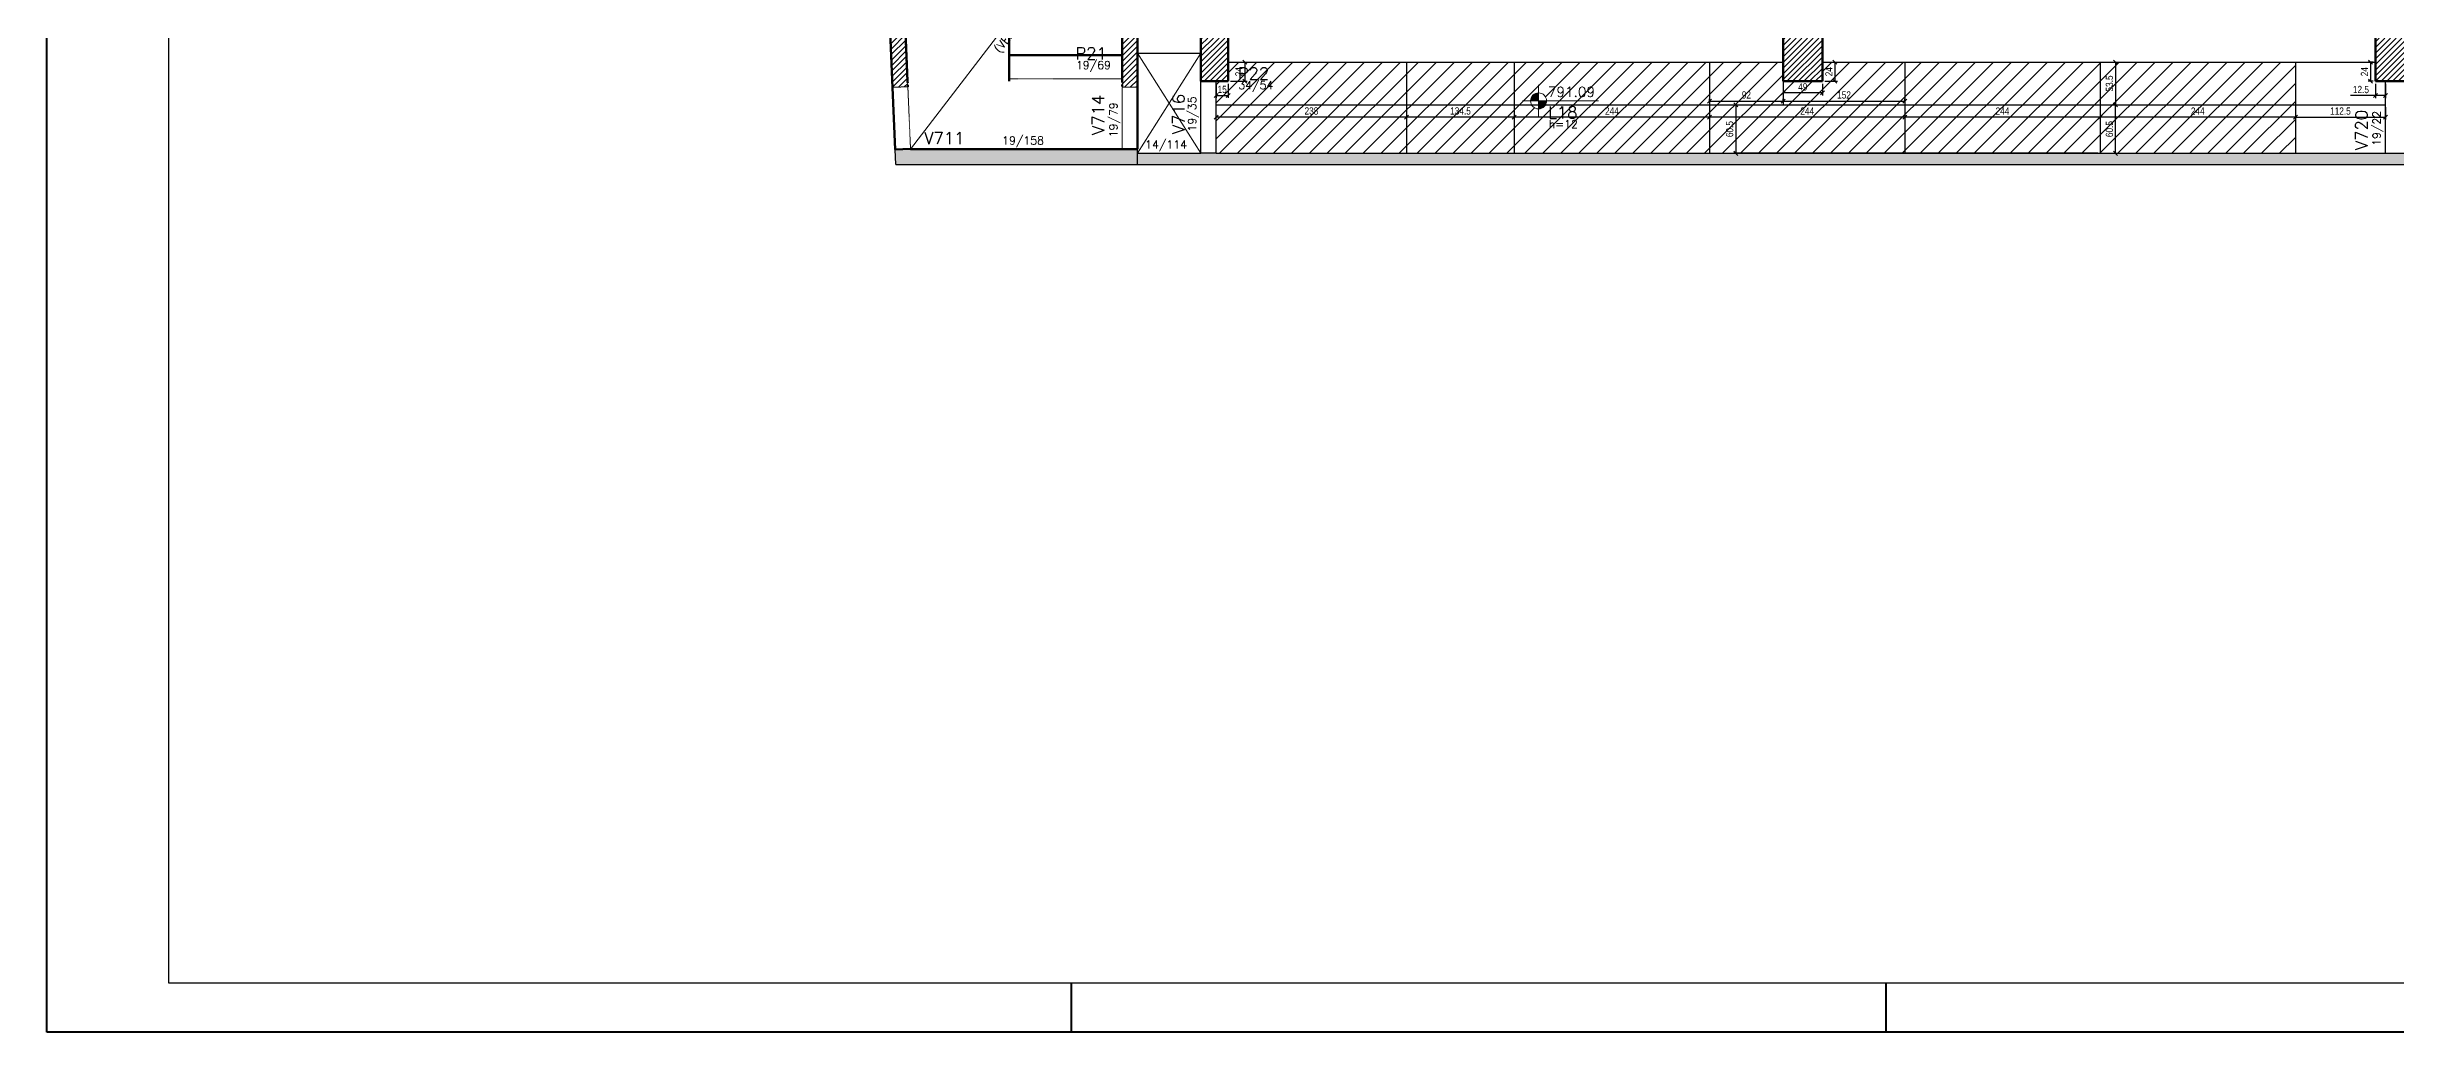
# Model space of a CAD drawing. Extents: x 8513 to 14085, y 7177 to 10799.
# Drawn here: x 8513 to 11447, y 7177 to 8408 of the extents above; entities that cross this region are included whole.
import ezdxf

# ---------------------------------------------------------------- set-up
doc = ezdxf.new("R2010")
doc.units = 0
doc.linetypes.add('FA_Tracejado', pattern=[0.25, 0.15, -0.1])
doc.linetypes.add('FA_Tracejado_Pilar', pattern=[0.2, 0.1, -0.1])
for name, color, linetype in [('COTA', 241, 'Continuous'), ('Painéis', 200, 'Continuous'), ('Vázio', 240, 'Continuous')]:
    doc.layers.add(name, color=color, linetype=linetype)
for name, color, linetype, lineweight in [('EST-LAJE', 7, 'Continuous', 30), ('EST-LAJE-CUT', 7, 'Continuous', 60), ('EST-LAJE-TEXT', 7, 'Continuous', 9), ('EST-PILAR', 7, 'Continuous', 9), ('EST-PILAR-CUT', 7, 'Continuous', 60), ('EST-PILAR-TEXT', 7, 'Continuous', 9), ('EST-TEXT', 7, 'Continuous', 9), ('EST-VIGA', 7, 'Continuous', 30), ('EST-VIGA-CUT', 7, 'Continuous', 60), ('EST-VIGA-TEXT', 7, 'Continuous', 9), ('FOLHA', 255, 'Continuous', 40), ('REAPROVEITAMENTO', 7, 'Continuous', 9)]:
    doc.layers.add(name, color=color, linetype=linetype, lineweight=lineweight)
doc.layers.add('EST-LINHA', color=7, linetype='Continuous', lineweight=9, true_color=0x008000)
doc.styles.add('COTA TECNICA-50', font='techl___.ttf', dxfattribs={"height": 9})
doc.styles.add('RomanS_IV50', font='romans_IV50.ttf', dxfattribs={"height": 11.25})
doc.styles.add('RomanS_IV50_B', font='', dxfattribs={"height": 18.75})
doc.styles.add('RomanS_IV50_B_1', font='', dxfattribs={"height": 22.5})
doc.styles.add('RomanS_IV50_B_2', font='', dxfattribs={"height": 15})
doc.styles.get('RomanS_IV50_B').set_extended_font_data('RomanS_IV50', bold=True)
doc.styles.get('RomanS_IV50_B_1').set_extended_font_data('RomanS_IV50', bold=True)
doc.styles.get('RomanS_IV50_B_2').set_extended_font_data('RomanS_IV50', bold=True)
doc.dimstyles.new('PAINEL', dxfattribs={"dimtxt": 9, "dimasz": 5, "dimexe": 3, "dimexo": 3, "dimgap": 3, "dimtad": 1, "dimdec": 1, "dimzin": 12, "dimdsep": 46, "dimtxsty": 'COTA TECNICA-50', "dimblk": 'OBLIQUE', "dimcen": 0, "dimclrd": 4, "dimclre": 4, "dimclrt": 1, "dimadec": 1, "dimazin": 3, "dimtfac": 1, "dimtdec": 1, "dimtmove": 0, "dimatfit": 3, "dimldrblk": 'OBLIQUE', "dimfxl": 1, "dimtolj": 1, "dimtzin": 12, "dimarcsym": 0})
pattern_1 = [(45, (9955.3147, 9146.5247), (-3.535534, 3.535534), [])]

# ---------------------------------------------------------------- blocks, each defined once
blk = doc.blocks.new('Floors 4 - Floors 1-2877066-6º PAVIMENTO')
at = {"layer": 'EST-LAJE-CUT', "lineweight": 60}
for p, q in [((-239.5, -781), (-239.5, -748.2)), ((-239.5, -748.2), (-98.5, -748.2)), ((-98.5, -748.2), (-98.5, -781))]:
    blk.add_line(p, q, dxfattribs=at)
at = {"layer": 'EST-LINHA'}
blk.add_line((-239.5, -748), (-98.5, -748), dxfattribs=at)
blk = doc.blocks.new('Floors 22 - Floors 2-3291391-6º PAVIMENTO')
at = {"layer": 'EST-LAJE', "lineweight": 30}
for p, q in [((-239.5, -721.4), (-239.5, -491.2)), ((-369.2, -718.8), (-374.5, -595.4))]:
    blk.add_line(p, q, dxfattribs=at)
at = {"layer": 'EST-LAJE-CUT', "lineweight": 60}
for p, q in [((-366.6, -781), (-369.1, -721.4)), ((-369.1, -721.4), (-239.5, -721.4)), ((-239.5, -721.4), (-239.5, -781))]:
    blk.add_line(p, q, dxfattribs=at)
at = {"layer": 'EST-LINHA'}
blk.add_line((-379, -491.2), (-239.5, -491.2), dxfattribs=at)
blk = doc.blocks.new('Floors 5 - Floors 1-2877140-6º PAVIMENTO')
at = {"layer": 'EST-LAJE', "lineweight": 30}
blk.add_line((-239.5, -522.8), (-98.5, -522.8), dxfattribs=at)
at = {"layer": 'EST-LAJE', "linetype": 'FA_Tracejado', "lineweight": 20}
blk.add_line((-98.5, -777.9), (-239.5, -777.9), dxfattribs=at)
at = {"layer": 'EST-LINHA'}
for p, q in [((-98.5, -516.5), (-98.5, -519.3)), ((-98.5, -519.3), (-98.5, -522.8))]:
    blk.add_line(p, q, dxfattribs=at)
blk = doc.blocks.new('FA_Floor_TAG_SURVEY_R01 - NIV_TIT_H_TXT1__TXT2-2303193-6º PAVIMENTO')
at = {"layer": 'EST-LAJE-TEXT'}
h = blk.add_hatch(color=256, dxfattribs=at)
edge = h.paths.add_edge_path(flags=0)
edge.add_line((-0.28, 0.405), (-0.48, 0.405))
edge.add_arc((-0.28, 0.405), 0.2, 90, 180, ccw=False)
edge.add_line((-0.28, 0.605), (-0.28, 0.405))
h = blk.add_hatch(color=256, dxfattribs=at)
edge = h.paths.add_edge_path(flags=0)
edge.add_line((-0.28, 0.405), (-0.08, 0.405))
edge.add_arc((-0.28, 0.405), 0.2, -90, 0, ccw=False)
edge.add_line((-0.28, 0.205), (-0.28, 0.405))
for p, q in [((-0.28, 0.005), (-0.28, 0.805)), ((-0.28, 0.405), (-0.68, 0.405)), ((-0.28, 0.405), (1.22, 0.405))]:
    blk.add_line(p, q, dxfattribs=at)
blk.add_circle((-0.28, 0.405), 0.2, dxfattribs=at)
blk = doc.blocks.new('_Oblique')
at = {"color": 0, "linetype": 'ByBlock', "lineweight": -2}
blk.add_line((-0.5, -0.5), (0.5, 0.5), dxfattribs=at)
blk = doc.blocks.new('*D641')
at = {"layer": 'COTA', "color": 4, "lineweight": -2, "transparency": 16777216}
for p, q in [((9992.3, 8389.5), (10013.2, 8389.5)), ((9992.3, 8365.5), (10013.2, 8365.5)), ((10010.2, 8389.5), (10010.2, 8365.5))]:
    blk.add_line(p, q, dxfattribs=at)
at = {"layer": 'Defpoints', "color": 0, "transparency": 16777216}
for p in [(9989.3, 8389.5), (9989.3, 8365.5), (10010.2, 8365.5)]:
    blk.add_point(p, dxfattribs=at)
at = {"layer": 'COTA', "color": 4, "lineweight": -2, "transparency": 16777216, "xscale": 5, "yscale": 5, "zscale": 5}
for p, rotation in [((10010.2, 8389.5), 90), ((10010.2, 8365.5), 270)]:
    blk.add_blockref('_Oblique', p, dxfattribs=dict(at, rotation=rotation))
at = {"layer": 'COTA', "color": 1, "transparency": 16777216, "insert": (10002.6, 8377.5), "char_height": 9, "attachment_point": 5, "rotation": 90, "style": 'COTA TECNICA-50'}
blk.add_mtext('\\A1;24', dxfattribs=at)
blk = doc.blocks.new('*D642')
at = {"layer": 'COTA', "color": 4, "lineweight": -2, "transparency": 16777216}
for p, q in [((10682.8, 8362.5), (10682.8, 8347.9)), ((10731.8, 8362.5), (10731.8, 8347.9)), ((10731.8, 8350.9), (10682.8, 8350.9))]:
    blk.add_line(p, q, dxfattribs=at)
at = {"layer": 'Defpoints', "color": 0, "transparency": 16777216}
for p in [(10682.8, 8365.5), (10731.8, 8365.5), (10682.8, 8350.9)]:
    blk.add_point(p, dxfattribs=at)
at = {"layer": 'COTA', "color": 4, "lineweight": -2, "transparency": 16777216, "xscale": 5, "yscale": 5, "zscale": 5, "rotation": 180}
blk.add_blockref('_Oblique', (10682.8, 8350.9), dxfattribs=at)
at = {"layer": 'COTA', "color": 4, "lineweight": -2, "transparency": 16777216, "xscale": 5, "yscale": 5, "zscale": 5}
blk.add_blockref('_Oblique', (10731.8, 8350.9), dxfattribs=at)
at = {"layer": 'COTA', "color": 1, "transparency": 16777216, "insert": (10707.3, 8358.5), "char_height": 9, "attachment_point": 5, "style": 'COTA TECNICA-50'}
blk.add_mtext('\\A1;49', dxfattribs=at)
blk = doc.blocks.new('*D643')
at = {"layer": 'COTA', "color": 4, "lineweight": -2, "transparency": 16777216}
for p, q in [((10734.8, 8389.5), (10750.5, 8389.5)), ((10734.8, 8365.5), (10750.5, 8365.5)), ((10747.5, 8389.5), (10747.5, 8365.5))]:
    blk.add_line(p, q, dxfattribs=at)
at = {"layer": 'Defpoints', "color": 0, "transparency": 16777216}
for p in [(10731.8, 8389.5), (10731.8, 8365.5), (10747.5, 8365.5)]:
    blk.add_point(p, dxfattribs=at)
at = {"layer": 'COTA', "color": 4, "lineweight": -2, "transparency": 16777216, "xscale": 5, "yscale": 5, "zscale": 5}
for p, rotation in [((10747.5, 8389.5), 90), ((10747.5, 8365.5), 270)]:
    blk.add_blockref('_Oblique', p, dxfattribs=dict(at, rotation=rotation))
at = {"layer": 'COTA', "color": 1, "transparency": 16777216, "insert": (10739.9, 8377.5), "char_height": 9, "attachment_point": 5, "rotation": 90, "style": 'COTA TECNICA-50'}
blk.add_mtext('\\A1;24', dxfattribs=at)
blk = doc.blocks.new('*D649')
at = {"layer": 'COTA', "color": 4, "lineweight": -2, "transparency": 16777216}
for p, q in [((11078.8, 8333), (11078.8, 8317.7)), ((11322.8, 8320.7), (11078.8, 8320.7)), ((11322.8, 8328.4), (11322.8, 8317.7))]:
    blk.add_line(p, q, dxfattribs=at)
at = {"layer": 'Defpoints', "color": 0, "transparency": 16777216}
for p in [(11078.8, 8336), (11078.8, 8320.7), (11322.8, 8331.4)]:
    blk.add_point(p, dxfattribs=at)
at = {"layer": 'COTA', "color": 4, "lineweight": -2, "transparency": 16777216, "xscale": 5, "yscale": 5, "zscale": 5, "rotation": 180}
blk.add_blockref('_Oblique', (11078.8, 8320.7), dxfattribs=at)
at = {"layer": 'COTA', "color": 4, "lineweight": -2, "transparency": 16777216, "xscale": 5, "yscale": 5, "zscale": 5}
blk.add_blockref('_Oblique', (11322.8, 8320.7), dxfattribs=at)
at = {"layer": 'COTA', "color": 1, "transparency": 16777216, "insert": (11200.8, 8328.3), "char_height": 9, "attachment_point": 5, "style": 'COTA TECNICA-50'}
blk.add_mtext('\\A1;244', dxfattribs=at)
blk = doc.blocks.new('*D650')
at = {"layer": 'COTA', "color": 4, "lineweight": -2, "transparency": 16777216}
for p, q in [((10834.8, 8333), (10834.8, 8317.7)), ((11078.8, 8333), (11078.8, 8317.7)), ((11078.8, 8320.7), (10834.8, 8320.7))]:
    blk.add_line(p, q, dxfattribs=at)
at = {"layer": 'Defpoints', "color": 0, "transparency": 16777216}
for p in [(10834.8, 8336), (11078.8, 8336), (10834.8, 8320.7)]:
    blk.add_point(p, dxfattribs=at)
at = {"layer": 'COTA', "color": 4, "lineweight": -2, "transparency": 16777216, "xscale": 5, "yscale": 5, "zscale": 5, "rotation": 180}
blk.add_blockref('_Oblique', (10834.8, 8320.7), dxfattribs=at)
at = {"layer": 'COTA', "color": 4, "lineweight": -2, "transparency": 16777216, "xscale": 5, "yscale": 5, "zscale": 5}
blk.add_blockref('_Oblique', (11078.8, 8320.7), dxfattribs=at)
at = {"layer": 'COTA', "color": 1, "transparency": 16777216, "insert": (10956.8, 8328.3), "char_height": 9, "attachment_point": 5, "style": 'COTA TECNICA-50'}
blk.add_mtext('\\A1;244', dxfattribs=at)
blk = doc.blocks.new('*D651')
at = {"layer": 'COTA', "color": 4, "lineweight": -2, "transparency": 16777216}
for p, q in [((10590.8, 8339), (10590.8, 8343.8)), ((10590.8, 8340.8), (10682.8, 8340.8)), ((10682.8, 8339), (10682.8, 8343.8))]:
    blk.add_line(p, q, dxfattribs=at)
at = {"layer": 'Defpoints', "color": 0, "transparency": 16777216}
for p in [(10590.8, 8336), (10682.8, 8340.8), (10682.8, 8336)]:
    blk.add_point(p, dxfattribs=at)
at = {"layer": 'COTA', "color": 4, "lineweight": -2, "transparency": 16777216, "xscale": 5, "yscale": 5, "zscale": 5, "rotation": 180}
blk.add_blockref('_Oblique', (10590.8, 8340.8), dxfattribs=at)
at = {"layer": 'COTA', "color": 4, "lineweight": -2, "transparency": 16777216, "xscale": 5, "yscale": 5, "zscale": 5}
blk.add_blockref('_Oblique', (10682.8, 8340.8), dxfattribs=at)
at = {"layer": 'COTA', "color": 1, "transparency": 16777216, "insert": (10636.8, 8348.4), "char_height": 9, "attachment_point": 5, "style": 'COTA TECNICA-50'}
blk.add_mtext('\\A1;92', dxfattribs=at)
blk = doc.blocks.new('*D652')
at = {"layer": 'COTA', "color": 4, "lineweight": -2, "transparency": 16777216}
for p, q in [((10682.8, 8339), (10682.8, 8343.8)), ((10682.8, 8340.8), (10834.8, 8340.8)), ((10834.8, 8339), (10834.8, 8343.8))]:
    blk.add_line(p, q, dxfattribs=at)
at = {"layer": 'Defpoints', "color": 0, "transparency": 16777216}
for p in [(10682.8, 8336), (10834.8, 8340.8), (10834.8, 8336)]:
    blk.add_point(p, dxfattribs=at)
at = {"layer": 'COTA', "color": 4, "lineweight": -2, "transparency": 16777216, "xscale": 5, "yscale": 5, "zscale": 5, "rotation": 180}
blk.add_blockref('_Oblique', (10682.8, 8340.8), dxfattribs=at)
at = {"layer": 'COTA', "color": 4, "lineweight": -2, "transparency": 16777216, "xscale": 5, "yscale": 5, "zscale": 5}
blk.add_blockref('_Oblique', (10834.8, 8340.8), dxfattribs=at)
at = {"layer": 'COTA', "color": 1, "transparency": 16777216, "insert": (10758.8, 8348.4), "char_height": 9, "attachment_point": 5, "style": 'COTA TECNICA-50'}
blk.add_mtext('\\A1;152', dxfattribs=at)
blk = doc.blocks.new('*D653')
at = {"layer": 'COTA', "color": 4, "lineweight": -2, "transparency": 16777216}
for p, q in [((10590.8, 8339), (10590.8, 8343.8)), ((10590.8, 8340.8), (10682.8, 8340.8)), ((10682.8, 8339), (10682.8, 8343.8))]:
    blk.add_line(p, q, dxfattribs=at)
at = {"layer": 'Defpoints', "color": 0, "transparency": 16777216}
for p in [(10590.8, 8336), (10682.8, 8340.8), (10682.8, 8336)]:
    blk.add_point(p, dxfattribs=at)
at = {"layer": 'COTA', "color": 4, "lineweight": -2, "transparency": 16777216, "xscale": 5, "yscale": 5, "zscale": 5, "rotation": 180}
blk.add_blockref('_Oblique', (10590.8, 8340.8), dxfattribs=at)
at = {"layer": 'COTA', "color": 4, "lineweight": -2, "transparency": 16777216, "xscale": 5, "yscale": 5, "zscale": 5}
blk.add_blockref('_Oblique', (10682.8, 8340.8), dxfattribs=at)
at = {"layer": 'COTA', "color": 1, "transparency": 16777216, "insert": (10636.8, 8348.4), "char_height": 9, "attachment_point": 5, "style": 'COTA TECNICA-50'}
blk.add_mtext('\\A1;92', dxfattribs=at)
blk = doc.blocks.new('*D654')
at = {"layer": 'COTA', "color": 4, "lineweight": -2, "transparency": 16777216}
for p, q in [((10682.8, 8339), (10682.8, 8343.8)), ((10682.8, 8340.8), (10834.8, 8340.8)), ((10834.8, 8339), (10834.8, 8343.8))]:
    blk.add_line(p, q, dxfattribs=at)
at = {"layer": 'Defpoints', "color": 0, "transparency": 16777216}
for p in [(10682.8, 8336), (10834.8, 8340.8), (10834.8, 8336)]:
    blk.add_point(p, dxfattribs=at)
at = {"layer": 'COTA', "color": 4, "lineweight": -2, "transparency": 16777216, "xscale": 5, "yscale": 5, "zscale": 5, "rotation": 180}
blk.add_blockref('_Oblique', (10682.8, 8340.8), dxfattribs=at)
at = {"layer": 'COTA', "color": 4, "lineweight": -2, "transparency": 16777216, "xscale": 5, "yscale": 5, "zscale": 5}
blk.add_blockref('_Oblique', (10834.8, 8340.8), dxfattribs=at)
at = {"layer": 'COTA', "color": 1, "transparency": 16777216, "insert": (10758.8, 8348.4), "char_height": 9, "attachment_point": 5, "style": 'COTA TECNICA-50'}
blk.add_mtext('\\A1;152', dxfattribs=at)
blk = doc.blocks.new('*D655')
at = {"layer": 'COTA', "color": 4, "lineweight": -2, "transparency": 16777216}
for p, q in [((11081.8, 8389.5), (11101.1, 8389.5)), ((11098.1, 8389.5), (11098.1, 8336)), ((11081.8, 8336), (11101.1, 8336))]:
    blk.add_line(p, q, dxfattribs=at)
at = {"layer": 'Defpoints', "color": 0, "transparency": 16777216}
for p in [(11078.8, 8389.5), (11078.8, 8336), (11098.1, 8336)]:
    blk.add_point(p, dxfattribs=at)
at = {"layer": 'COTA', "color": 4, "lineweight": -2, "transparency": 16777216, "xscale": 5, "yscale": 5, "zscale": 5}
for p, rotation in [((11098.1, 8389.5), 90), ((11098.1, 8336), 270)]:
    blk.add_blockref('_Oblique', p, dxfattribs=dict(at, rotation=rotation))
at = {"layer": 'COTA', "color": 1, "transparency": 16777216, "insert": (11090.4, 8362.8), "char_height": 9, "attachment_point": 5, "rotation": 90, "style": 'COTA TECNICA-50'}
blk.add_mtext('\\A1;53.5', dxfattribs=at)
blk = doc.blocks.new('*D656')
at = {"layer": 'COTA', "color": 4, "lineweight": -2, "transparency": 16777216}
for p, q in [((10607.2, 8336), (10626.5, 8336)), ((10623.5, 8336), (10623.5, 8275.5)), ((11075.8, 8275.5), (10620.5, 8275.5))]:
    blk.add_line(p, q, dxfattribs=at)
at = {"layer": 'Defpoints', "color": 0, "transparency": 16777216}
for p in [(10604.2, 8336), (10623.5, 8275.5), (11078.8, 8275.5)]:
    blk.add_point(p, dxfattribs=at)
at = {"layer": 'COTA', "color": 4, "lineweight": -2, "transparency": 16777216, "xscale": 5, "yscale": 5, "zscale": 5}
for p, rotation in [((10623.5, 8336), 90), ((10623.5, 8275.5), 270)]:
    blk.add_blockref('_Oblique', p, dxfattribs=dict(at, rotation=rotation))
at = {"layer": 'COTA', "color": 1, "transparency": 16777216, "insert": (10615.9, 8305.8), "char_height": 9, "attachment_point": 5, "rotation": 90, "style": 'COTA TECNICA-50'}
blk.add_mtext('\\A1;60.5', dxfattribs=at)
blk = doc.blocks.new('*D646')
at = {"layer": 'COTA', "color": 4, "lineweight": -2, "transparency": 16777216}
for p, q in [((10590.8, 8333), (10590.8, 8317.7)), ((10834.8, 8333), (10834.8, 8317.7)), ((10834.8, 8320.7), (10590.8, 8320.7))]:
    blk.add_line(p, q, dxfattribs=at)
at = {"layer": 'Defpoints', "color": 0, "transparency": 16777216}
for p in [(10590.8, 8336), (10834.8, 8336), (10590.8, 8320.7)]:
    blk.add_point(p, dxfattribs=at)
at = {"layer": 'COTA', "color": 4, "lineweight": -2, "transparency": 16777216, "xscale": 5, "yscale": 5, "zscale": 5, "rotation": 180}
blk.add_blockref('_Oblique', (10590.8, 8320.7), dxfattribs=at)
at = {"layer": 'COTA', "color": 4, "lineweight": -2, "transparency": 16777216, "xscale": 5, "yscale": 5, "zscale": 5}
blk.add_blockref('_Oblique', (10834.8, 8320.7), dxfattribs=at)
at = {"layer": 'COTA', "color": 1, "transparency": 16777216, "insert": (10712.8, 8328.3), "char_height": 9, "attachment_point": 5, "style": 'COTA TECNICA-50'}
blk.add_mtext('\\A1;244', dxfattribs=at)
blk = doc.blocks.new('*D658')
at = {"layer": 'COTA', "color": 4, "lineweight": -2, "transparency": 16777216}
for p, q in [((10346.8, 8333), (10346.8, 8317.7)), ((10590.8, 8333), (10590.8, 8317.7)), ((10590.8, 8320.7), (10346.8, 8320.7))]:
    blk.add_line(p, q, dxfattribs=at)
at = {"layer": 'Defpoints', "color": 0, "transparency": 16777216}
for p in [(10346.8, 8336), (10590.8, 8336), (10346.8, 8320.7)]:
    blk.add_point(p, dxfattribs=at)
at = {"layer": 'COTA', "color": 4, "lineweight": -2, "transparency": 16777216, "xscale": 5, "yscale": 5, "zscale": 5, "rotation": 180}
blk.add_blockref('_Oblique', (10346.8, 8320.7), dxfattribs=at)
at = {"layer": 'COTA', "color": 4, "lineweight": -2, "transparency": 16777216, "xscale": 5, "yscale": 5, "zscale": 5}
blk.add_blockref('_Oblique', (10590.8, 8320.7), dxfattribs=at)
at = {"layer": 'COTA', "color": 1, "transparency": 16777216, "insert": (10468.8, 8328.3), "char_height": 9, "attachment_point": 5, "style": 'COTA TECNICA-50'}
blk.add_mtext('\\A1;244', dxfattribs=at)
blk = doc.blocks.new('*D659')
at = {"layer": 'COTA', "color": 4, "lineweight": -2, "transparency": 16777216}
for p, q in [((10346.8, 8333), (10346.8, 8317.7)), ((10212.3, 8329.5), (10212.3, 8317.7)), ((10346.8, 8320.7), (10212.3, 8320.7))]:
    blk.add_line(p, q, dxfattribs=at)
at = {"layer": 'Defpoints', "color": 0, "transparency": 16777216}
for p in [(10346.8, 8336), (10212.3, 8332.5), (10212.3, 8320.7)]:
    blk.add_point(p, dxfattribs=at)
at = {"layer": 'COTA', "color": 4, "lineweight": -2, "transparency": 16777216, "xscale": 5, "yscale": 5, "zscale": 5, "rotation": 180}
blk.add_blockref('_Oblique', (10212.3, 8320.7), dxfattribs=at)
at = {"layer": 'COTA', "color": 4, "lineweight": -2, "transparency": 16777216, "xscale": 5, "yscale": 5, "zscale": 5}
blk.add_blockref('_Oblique', (10346.8, 8320.7), dxfattribs=at)
at = {"layer": 'COTA', "color": 1, "transparency": 16777216, "insert": (10279.6, 8328.4), "char_height": 9, "attachment_point": 5, "style": 'COTA TECNICA-50'}
blk.add_mtext('\\A1;134.5', dxfattribs=at)
blk = doc.blocks.new('*D660')
at = {"layer": 'COTA', "color": 4, "lineweight": -2, "transparency": 16777216}
for p, q in [((10212.3, 8320.7), (9974.3, 8320.7)), ((10212.3, 8329.5), (10212.3, 8317.7))]:
    blk.add_line(p, q, dxfattribs=at)
at = {"layer": 'Defpoints', "color": 0, "transparency": 16777216}
for p in [(9974.3, 8320.7), (9974.3, 8320.7), (10212.3, 8332.5)]:
    blk.add_point(p, dxfattribs=at)
at = {"layer": 'COTA', "color": 4, "lineweight": -2, "transparency": 16777216, "xscale": 5, "yscale": 5, "zscale": 5, "rotation": 180}
blk.add_blockref('_Oblique', (9974.3, 8320.7), dxfattribs=at)
at = {"layer": 'COTA', "color": 4, "lineweight": -2, "transparency": 16777216, "xscale": 5, "yscale": 5, "zscale": 5}
blk.add_blockref('_Oblique', (10212.3, 8320.7), dxfattribs=at)
at = {"layer": 'COTA', "color": 1, "transparency": 16777216, "insert": (10093.3, 8328.4), "char_height": 9, "attachment_point": 5, "style": 'COTA TECNICA-50'}
blk.add_mtext('\\A1;238', dxfattribs=at)
blk = doc.blocks.new('*D647')
at = {"layer": 'COTA', "color": 4, "lineweight": -2, "transparency": 16777216}
for p, q in [((9974.3, 8362.5), (9974.3, 8344.8)), ((9989.3, 8362.5), (9989.3, 8344.8)), ((9974.3, 8347.8), (9989.3, 8347.8))]:
    blk.add_line(p, q, dxfattribs=at)
at = {"layer": 'Defpoints', "color": 0, "transparency": 16777216}
for p in [(9974.3, 8365.5), (9989.3, 8365.5), (9989.3, 8347.8)]:
    blk.add_point(p, dxfattribs=at)
at = {"layer": 'COTA', "color": 4, "lineweight": -2, "transparency": 16777216, "xscale": 5, "yscale": 5, "zscale": 5, "rotation": 180}
blk.add_blockref('_Oblique', (9974.3, 8347.8), dxfattribs=at)
at = {"layer": 'COTA', "color": 4, "lineweight": -2, "transparency": 16777216, "xscale": 5, "yscale": 5, "zscale": 5}
blk.add_blockref('_Oblique', (9989.3, 8347.8), dxfattribs=at)
at = {"layer": 'COTA', "color": 1, "transparency": 16777216, "insert": (9981.8, 8355.4), "char_height": 9, "attachment_point": 5, "style": 'COTA TECNICA-50'}
blk.add_mtext('\\A1;15', dxfattribs=at)
blk = doc.blocks.new('*D661')
at = {"layer": 'COTA', "color": 4, "lineweight": -2, "transparency": 16777216}
for p, q in [((11081.8, 8336), (11101.1, 8336)), ((11098.1, 8275.5), (11098.1, 8336)), ((11081.8, 8275.5), (11101.1, 8275.5))]:
    blk.add_line(p, q, dxfattribs=at)
at = {"layer": 'Defpoints', "color": 0, "transparency": 16777216}
for p in [(11078.8, 8336), (11098.1, 8336), (11078.8, 8275.5)]:
    blk.add_point(p, dxfattribs=at)
at = {"layer": 'COTA', "color": 4, "lineweight": -2, "transparency": 16777216, "xscale": 5, "yscale": 5, "zscale": 5}
for p, rotation in [((11098.1, 8336), 90), ((11098.1, 8275.5), 270)]:
    blk.add_blockref('_Oblique', p, dxfattribs=dict(at, rotation=rotation))
at = {"layer": 'COTA', "color": 1, "transparency": 16777216, "insert": (11090.5, 8305.8), "char_height": 9, "attachment_point": 5, "rotation": 90, "style": 'COTA TECNICA-50'}
blk.add_mtext('\\A1;60.5', dxfattribs=at)
blk = doc.blocks.new('*D663')
at = {"layer": 'COTA', "color": 4, "lineweight": -2, "transparency": 16777216}
for p, q in [((11322.8, 8333), (11322.8, 8317.7)), ((11435.3, 8333), (11435.3, 8317.7)), ((11322.8, 8320.7), (11435.3, 8320.7))]:
    blk.add_line(p, q, dxfattribs=at)
at = {"layer": 'Defpoints', "color": 0, "transparency": 16777216}
for p in [(11322.8, 8336), (11435.3, 8336), (11435.3, 8320.7)]:
    blk.add_point(p, dxfattribs=at)
at = {"layer": 'COTA', "color": 4, "lineweight": -2, "transparency": 16777216, "xscale": 5, "yscale": 5, "zscale": 5, "rotation": 180}
blk.add_blockref('_Oblique', (11322.8, 8320.7), dxfattribs=at)
at = {"layer": 'COTA', "color": 4, "lineweight": -2, "transparency": 16777216, "xscale": 5, "yscale": 5, "zscale": 5}
blk.add_blockref('_Oblique', (11435.3, 8320.7), dxfattribs=at)
at = {"layer": 'COTA', "color": 1, "transparency": 16777216, "insert": (11379.1, 8328.3), "char_height": 9, "attachment_point": 5, "style": 'COTA TECNICA-50'}
blk.add_mtext('\\A1;112.5', dxfattribs=at)
blk = doc.blocks.new('*D664')
at = {"layer": 'COTA', "color": 4, "lineweight": -2, "transparency": 16777216}
for p, q in [((11419.8, 8389.5), (11413.7, 8389.5)), ((11419.8, 8365.5), (11413.7, 8365.5)), ((11416.7, 8389.5), (11416.7, 8365.5))]:
    blk.add_line(p, q, dxfattribs=at)
at = {"layer": 'Defpoints', "color": 0, "transparency": 16777216}
for p in [(11416.7, 8365.5), (11422.8, 8389.5), (11422.8, 8365.5)]:
    blk.add_point(p, dxfattribs=at)
at = {"layer": 'COTA', "color": 4, "lineweight": -2, "transparency": 16777216, "xscale": 5, "yscale": 5, "zscale": 5}
for p, rotation in [((11416.7, 8389.5), 90), ((11416.7, 8365.5), 270)]:
    blk.add_blockref('_Oblique', p, dxfattribs=dict(at, rotation=rotation))
at = {"layer": 'COTA', "color": 1, "transparency": 16777216, "insert": (11409.1, 8377.5), "char_height": 9, "attachment_point": 5, "rotation": 90, "style": 'COTA TECNICA-50'}
blk.add_mtext('\\A1;24', dxfattribs=at)
blk = doc.blocks.new('*D665')
at = {"layer": 'COTA', "color": 4, "lineweight": -2, "transparency": 16777216}
for p, q in [((11422.8, 8362.5), (11422.8, 8344.6)), ((11435.3, 8362.5), (11435.3, 8344.6)), ((11422.8, 8347.6), (11391.6, 8347.6)), ((11435.3, 8347.6), (11422.8, 8347.6))]:
    blk.add_line(p, q, dxfattribs=at)
at = {"layer": 'Defpoints', "color": 0, "transparency": 16777216}
for p in [(11422.8, 8365.5), (11435.3, 8365.5), (11422.8, 8347.6)]:
    blk.add_point(p, dxfattribs=at)
at = {"layer": 'COTA', "color": 4, "lineweight": -2, "transparency": 16777216, "xscale": 5, "yscale": 5, "zscale": 5, "rotation": 180}
blk.add_blockref('_Oblique', (11422.8, 8347.6), dxfattribs=at)
at = {"layer": 'COTA', "color": 4, "lineweight": -2, "transparency": 16777216, "xscale": 5, "yscale": 5, "zscale": 5}
blk.add_blockref('_Oblique', (11435.3, 8347.6), dxfattribs=at)
at = {"layer": 'COTA', "color": 1, "transparency": 16777216, "insert": (11404.7, 8355.2), "char_height": 9, "attachment_point": 5, "style": 'COTA TECNICA-50'}
blk.add_mtext('\\A1;12.5', dxfattribs=at)

msp = doc.modelspace()

# ---------------------------------------------------------------- hatches: boundary and pattern name
at = {"layer": 'EST-PILAR'}
h = msp.add_hatch(dxfattribs=at)
h.set_pattern_fill('FP_1', color=5, style=0, pattern_type=2)
h.set_pattern_definition(pattern_1)
h.paths.add_polyline_path([(9570.04, 8357.96), (9589.02, 8358.77), (9586.07, 8427.71), (9567.08, 8426.9)], flags=0)
h = msp.add_hatch(dxfattribs=at)
h.set_pattern_fill('FP_1', color=5, style=0, pattern_type=2)
h.set_pattern_definition(pattern_1)
h.paths.add_polyline_path([(9856.81, 8358.02), (9875.81, 8358.02), (9875.81, 8427.02), (9856.81, 8427.02), (9856.81, 8365.5)], flags=0)
h = msp.add_hatch(dxfattribs=at)
h.set_pattern_fill('FP_1', color=5, style=0, pattern_type=2)
h.set_pattern_definition(pattern_1)
h.paths.add_polyline_path([(9989.31, 8365.52), (9989.31, 8419.52), (9955.31, 8419.52), (9955.31, 8365.52)], flags=0)
h = msp.add_hatch(dxfattribs=at)
h.set_pattern_fill('FP_1', color=5, style=0, pattern_type=2)
h.set_pattern_definition(pattern_1)
h.paths.add_polyline_path([(10731.81, 8365.52), (10731.81, 8419.52), (10682.81, 8419.52), (10682.81, 8365.52)], flags=0)
h = msp.add_hatch(dxfattribs=at)
h.set_pattern_fill('FP_1', color=5, style=0, pattern_type=2)
h.set_pattern_definition(pattern_1)
h.paths.add_polyline_path([(11471.81, 8365.52), (11471.81, 8419.52), (11422.81, 8419.52), (11422.81, 8365.52), (11446.78, 8365.52)], flags=0)
at = {"layer": 'EST-VIGA', "true_color": 0xe1e1e1}
for points in [[(9875.81, 8261.52), (9875.81, 8280.52), (9582.82, 8280.52), (9573.38, 8280.12), (9574.17, 8261.52), (9856.81, 8261.52)], [(9582.82, 8280.52), (9592.38, 8280.52), (9592.36, 8280.93), (9588.73, 8280.78)], [(12542.81, 8261.52), (12542.81, 8275.52), (9875.81, 8275.52), (9875.81, 8261.52), (12274.04, 8261.52)]]:
    msp.add_hatch(color=254, dxfattribs=at).paths.add_polyline_path(points, flags=0)
at = {"layer": 'REAPROVEITAMENTO'}
h = msp.add_hatch(dxfattribs=at)
h.set_pattern_fill('ANSI31', color=251, scale=5, style=0)
h.set_pattern_definition([(45, (-149.161, 3311.55), (-11.22532, 11.22532), [])])
h.paths.add_polyline_path([(9974.31, 8336.02), (9974.31, 8275.52), (10212.31, 8275.52), (10212.31, 8336.02)])
h.paths.add_polyline_path([(10212.31, 8336.02), (10212.31, 8389.52), (9989.31, 8389.52), (9989.31, 8365.52), (9974.31, 8365.52), (9974.31, 8336.02)])
h.paths.add_polyline_path([(10212.31, 8389.52), (10212.31, 8336.02), (10346.81, 8336.02), (10346.81, 8389.52)])
h.paths.add_polyline_path([(10346.81, 8275.52), (10346.81, 8336.02), (10212.31, 8336.02), (10212.31, 8275.52)])
h.paths.add_polyline_path([(10590.81, 8336.02), (10385.8, 8336.02, -0.575338), (10368.51, 8336.02), (10346.81, 8336.02), (10346.81, 8275.52), (10590.81, 8275.52)])
h.paths.add_polyline_path([(10346.81, 8389.52), (10346.81, 8336.02), (10368.51, 8336.02, -0.1324209), (10367.16, 8341.05, -1), (10387.16, 8341.05, -0.1324209), (10385.8, 8336.02), (10590.81, 8336.02), (10590.81, 8389.52)])
h.paths.add_polyline_path([(10682.81, 8336.02), (10682.81, 8365.52), (10682.81, 8389.52), (10590.81, 8389.52), (10590.81, 8336.02)])
h.paths.add_polyline_path([(10834.81, 8275.52), (10834.81, 8336.02), (10590.81, 8336.02), (10590.81, 8275.52)])
h.paths.add_polyline_path([(10834.81, 8336.02), (10834.81, 8389.52), (10731.81, 8389.52), (10731.81, 8365.52), (10682.81, 8365.52), (10682.81, 8336.02)])
h.paths.add_polyline_path([(11078.81, 8336.02), (11078.81, 8389.52), (10834.81, 8389.52), (10834.81, 8336.02)])
h.paths.add_polyline_path([(10834.81, 8336.02), (10834.81, 8275.52), (11078.81, 8275.52), (11078.81, 8336.02)])
h.paths.add_polyline_path([(11078.81, 8336.02), (11078.81, 8275.52), (11322.81, 8275.52), (11322.81, 8336.02)])
h.paths.add_polyline_path([(11322.81, 8336.02), (11322.81, 8389.52), (11078.81, 8389.52), (11078.81, 8336.02)])

# ---------------------------------------------------------------- linework, layer by layer
at = {"color": 30}
for p, q in [((8665.72, 7238.35), (8665.72, 10737.67)), ((14024.45, 7238.35), (8665.72, 7238.35))]:
    msp.add_line(p, q, dxfattribs=at)
at = {"layer": 'EST-LAJE-CUT', "lineweight": 60}
for p, q in [((9592.38, 8280.52), (9592.36, 8280.93)), ((9856.81, 8280.52), (9592.38, 8280.52))]:
    msp.add_line(p, q, dxfattribs=at)
at = {"layer": 'EST-PILAR', "linetype": 'FA_Tracejado_Pilar', "lineweight": 60}
for p, q in [((9588.73, 8365.5), (9589.02, 8358.77)), ((9856.81, 8358.02), (9856.81, 8365.5))]:
    msp.add_line(p, q, dxfattribs=at)
at = {"layer": 'EST-PILAR-CUT', "color": 5, "lineweight": 60}
for p, q in [((9570.04, 8357.96), (9567.08, 8426.9)), ((9586.07, 8427.71), (9588.73, 8365.5)), ((9856.81, 8365.5), (9856.81, 8427.02)), ((9875.81, 8427.02), (9875.81, 8358.02)), ((9955.31, 8365.52), (9955.31, 8419.52)), ((9989.31, 8419.52), (9989.31, 8365.52)), ((10682.81, 8365.52), (10682.81, 8419.52)), ((10731.81, 8419.52), (10731.81, 8365.52)), ((11422.81, 8365.52), (11422.81, 8419.52)), ((9989.31, 8365.52), (9955.31, 8365.52)), ((10731.81, 8365.52), (10682.81, 8365.52)), ((11471.81, 8365.52), (11422.81, 8365.52))]:
    msp.add_line(p, q, dxfattribs=at)
at = {"layer": 'EST-VIGA', "color": 3, "lineweight": 30}
for p, q in [((9875.81, 8400.52), (9955.31, 8400.52)), ((9955.31, 8275.52), (9955.31, 8365.52)), ((9974.31, 8275.52), (9974.31, 8365.52)), ((9989.31, 8389.52), (10682.81, 8389.52)), ((10731.81, 8389.52), (11422.81, 8389.52)), ((11435.31, 8275.52), (11435.31, 8365.52)), ((9574.17, 8261.52), (9573.38, 8280.12)), ((9875.81, 8261.52), (9875.81, 8280.52)), ((9875.81, 8275.52), (9955.31, 8275.52)), ((9974.31, 8275.52), (12542.81, 8275.52)), ((9574.17, 8261.52), (9875.81, 8261.52)), ((9875.81, 8261.52), (12542.81, 8261.52))]:
    msp.add_line(p, q, dxfattribs=at)
at = {"layer": 'EST-VIGA', "color": 3, "linetype": 'FA_Tracejado', "lineweight": 20}
for p, q in [((9570.04, 8357.96), (9589.02, 8358.77)), ((9589.02, 8358.77), (9592.36, 8280.94)), ((9856.81, 8358.02), (9875.81, 8358.02)), ((9856.81, 8280.52), (9856.81, 8358.02))]:
    msp.add_line(p, q, dxfattribs=at)
at = {"layer": 'EST-VIGA-CUT', "color": 3}
for p, q in [((9573.38, 8280.12), (9570.04, 8357.96)), ((9875.81, 8358.02), (9875.81, 8280.52)), ((9592.36, 8280.93), (9573.38, 8280.12)), ((9875.81, 8280.52), (9856.81, 8280.52))]:
    msp.add_line(p, q, dxfattribs=at)
at = {"layer": 'FOLHA'}
for p, q in [((8513.31, 7177.38), (8513.31, 10798.63)), ((9793.56, 7177.38), (9793.56, 7238.35)), ((10811.65, 7177.38), (10811.65, 7238.35)), ((14085.41, 7177.38), (8513.31, 7177.38))]:
    msp.add_line(p, q, dxfattribs=at)
at = {"layer": 'Painéis', "ltscale": 70}
for p, q in [((10212.31, 8389.52), (10212.31, 8275.52)), ((10346.81, 8389.52), (10346.81, 8275.52)), ((10590.81, 8389.52), (10590.81, 8275.52)), ((10682.81, 8365.52), (10682.81, 8336.02)), ((10834.81, 8389.52), (10834.81, 8275.52)), ((11078.81, 8389.52), (11078.81, 8275.52)), ((11322.81, 8389.52), (11322.81, 8275.52)), ((9974.31, 8336.02), (11435.31, 8336.02))]:
    msp.add_line(p, q, dxfattribs=at)
at = {"layer": 'Vázio', "linetype": 'Continuous', "lineweight": 9}
for p, q in [((9592.38, 8280.52), (9856.81, 8626.52)), ((9955.31, 8275.53), (9875.82, 8400.52)), ((9875.82, 8275.53), (9955.31, 8400.52))]:
    msp.add_line(p, q, dxfattribs=at)
at = {"layer": 'Vázio'}
msp.add_line((9974.31, 8275.52), (9955.31, 8275.52), dxfattribs=at)

# ---------------------------------------------------------------- block references
at = {"layer": 'EST-LAJE', "linetype": 'FA_Tracejado', "lineweight": 20}
for name in ['Floors 22 - Floors 2-3291391-6º PAVIMENTO', 'Floors 5 - Floors 1-2877140-6º PAVIMENTO', 'Floors 4 - Floors 1-2877066-6º PAVIMENTO']:
    msp.add_blockref(name, (9955.31, 9146.52), dxfattribs=at)
at = {"layer": 'EST-LAJE-TEXT', "xscale": 49.99999999999998, "yscale": 49.99999999999998, "zscale": 49.99999999999998}
msp.add_blockref('FA_Floor_TAG_SURVEY_R01 - NIV_TIT_H_TXT1__TXT2-2303193-6º PAVIMENTO', (10391.16, 8320.8), dxfattribs=at)

# ---------------------------------------------------------------- texts
at = {"layer": 'EST-LAJE-TEXT', "lineweight": 50, "attachment_point": 1}
for s, insert, char_height, width, style in [('791.09', (10388.68, 8358.56), 12.5, 84.1772, 'RomanS_IV50_B_1'), ('L18', (10389.1, 8334.11), 15, 50.5063, 'RomanS_IV50_B')]:
    msp.add_mtext(s, dxfattribs=dict(at, insert=insert, char_height=char_height, width=width, style=style))
at = {"layer": 'EST-LAJE-TEXT', "lineweight": 30, "insert": (10389.86, 8316.98), "char_height": 10, "width": 48.9029, "attachment_point": 1, "style": 'RomanS_IV50'}
msp.add_mtext('h=12', dxfattribs=at)
at = {"layer": 'EST-PILAR-TEXT', "lineweight": 50, "char_height": 15, "width": 54.9156, "attachment_point": 1, "style": 'RomanS_IV50_B'}
for s, insert in [('P21', (9798.35, 8407.87)), ('P21', (9798.35, 8407.87)), ('P22', (10001.26, 8382.83)), ('P22', (10001.26, 8382.83))]:
    msp.add_mtext(s, dxfattribs=dict(at, insert=insert))
at = {"layer": 'EST-PILAR-TEXT', "lineweight": 30, "char_height": 10, "width": 58.924, "attachment_point": 1, "style": 'RomanS_IV50'}
for s, insert in [('19/69', (9799.11, 8390.74)), ('19/69', (9799.11, 8390.74)), ('34/54', (10002.01, 8365.7)), ('34/54', (10002.01, 8365.7))]:
    msp.add_mtext(s, dxfattribs=dict(at, insert=insert))
at = {"layer": 'EST-TEXT', "insert": (9696.06, 8406.34), "char_height": 10, "width": 212.848, "attachment_point": 1, "rotation": 52.5, "style": 'RomanS_IV50_B_2'}
msp.add_mtext('(VER FL. ESPECÍIFICA)', dxfattribs=at)
at = {"layer": 'EST-VIGA-TEXT', "lineweight": 50, "char_height": 15, "width": 70.1477, "attachment_point": 1, "rotation": 90, "style": 'RomanS_IV50_B'}
for s, insert in [('V714', (9819.36, 8298.59)), ('V716', (9919.86, 8299.59)), ('V720', (11397.86, 8279.59))]:
    msp.add_mtext(s, dxfattribs=dict(at, insert=insert))
at = {"layer": 'EST-VIGA-TEXT', "lineweight": 30, "char_height": 10, "width": 58.924, "attachment_point": 1, "rotation": 90, "style": 'RomanS_IV50'}
for s, insert in [('19/79', (9840.81, 8295.55)), ('19/35', (9939.31, 8302.8)), ('19/22', (11419.31, 8284.8))]:
    msp.add_mtext(s, dxfattribs=dict(at, insert=insert))
at = {"layer": 'EST-VIGA-TEXT', "lineweight": 50, "insert": (9609.42, 8301.98), "char_height": 15, "width": 70.1477, "attachment_point": 1, "style": 'RomanS_IV50_B'}
msp.add_mtext('V711', dxfattribs=at)
at = {"layer": 'EST-VIGA-TEXT', "lineweight": 30, "char_height": 10, "width": 70.5485, "attachment_point": 1, "style": 'RomanS_IV50'}
for s, insert in [('19/158', (9706.86, 8296.53)), ('14/114', (9885.59, 8291.53))]:
    msp.add_mtext(s, dxfattribs=dict(at, insert=insert))

# ---------------------------------------------------------------- dimensions: what is measured, and where the dimension line sits
at = {"layer": 'COTA'}
for base, p1, p2, angle, picture, middle in [((10010.15, 8365.52), (9989.31, 8389.52), (9989.31, 8365.52), 270, '*D641', (10002.59, 8377.52)), ((10747.51, 8365.52), (10731.81, 8389.52), (10731.81, 8365.52), 270, '*D643', (10739.94, 8377.52)), ((11098.13, 8336.02), (11078.81, 8389.52), (11078.81, 8336.02), 270, '*D655', (11090.43, 8362.77)), ((11416.66, 8365.52), (11422.81, 8389.52), (11422.81, 8365.52), 90, '*D664', (11409.1, 8377.52)), ((11098.13, 8336.02), (11078.81, 8275.52), (11078.81, 8336.02), 90, '*D661', (11090.53, 8305.77))]:
    dim = msp.add_linear_dim(base=base, p1=p1, p2=p2, angle=angle, dimstyle='PAINEL', dxfattribs=at)
    dim.commit()
    dim.dimension.update_dxf_attribs({"geometry": picture, "text_midpoint": middle})
for base, p1, p2, picture, middle in [((9989.31, 8347.81), (9974.31, 8365.52), (9989.31, 8365.52), '*D647', (9981.81, 8355.41)), ((10682.81, 8350.93), (10731.81, 8365.52), (10682.81, 8365.52), '*D642', (10707.31, 8358.52)), ((11422.81, 8347.59), (11435.31, 8365.52), (11422.81, 8365.52), '*D665', (11404.7, 8355.19)), ((10682.81, 8340.82), (10590.81, 8336.02), (10682.81, 8336.02), '*D651', (10636.81, 8348.4)), ((10682.81, 8340.82), (10590.81, 8336.02), (10682.81, 8336.02), '*D653', (10636.81, 8348.4)), ((10590.81, 8320.72), (10834.81, 8336.02), (10590.81, 8336.02), '*D646', (10712.81, 8328.28)), ((11435.31, 8320.72), (11322.81, 8336.02), (11435.31, 8336.02), '*D663', (11379.06, 8328.32))]:
    dim = msp.add_linear_dim(base=base, p1=p1, p2=p2, dimstyle='PAINEL', dxfattribs=at)
    dim.commit()
    dim.dimension.update_dxf_attribs({"geometry": picture, "text_midpoint": middle})
for base, p1, p2, picture, middle in [((9974.31, 8320.72), (10212.31, 8332.52), (9974.31, 8320.72), '*D660', (10093.31, 8328.43)), ((10212.31, 8320.72), (10346.81, 8336.02), (10212.31, 8332.52), '*D659', (10279.56, 8328.41)), ((10346.81, 8320.72), (10590.81, 8336.02), (10346.81, 8336.02), '*D658', (10468.81, 8328.28)), ((10834.81, 8340.82), (10682.81, 8336.02), (10834.81, 8336.02), '*D652', (10758.81, 8348.41)), ((10834.81, 8340.82), (10682.81, 8336.02), (10834.81, 8336.02), '*D654', (10758.81, 8348.41)), ((10834.81, 8320.72), (11078.81, 8336.02), (10834.81, 8336.02), '*D650', (10956.81, 8328.28)), ((11078.81, 8320.72), (11322.81, 8331.4), (11078.81, 8336.02), '*D649', (11200.81, 8328.28))]:
    dim = msp.add_linear_dim(base=base, p1=p1, p2=p2, dimstyle='PAINEL', override={"dimtmove": 1}, dxfattribs=at)
    dim.commit()
    dim.dimension.update_dxf_attribs({"geometry": picture, "text_midpoint": middle})
dim = msp.add_linear_dim(base=(10623.5, 8275.52), p1=(10604.19, 8336.02), p2=(11078.81, 8275.52), angle=270, dimstyle='PAINEL', override={"dimtmove": 1}, dxfattribs=at)
dim.commit()
dim.dimension.update_dxf_attribs({"geometry": '*D656', "text_midpoint": (10615.9, 8305.77)})

doc.saveas('drawing.dxf')
